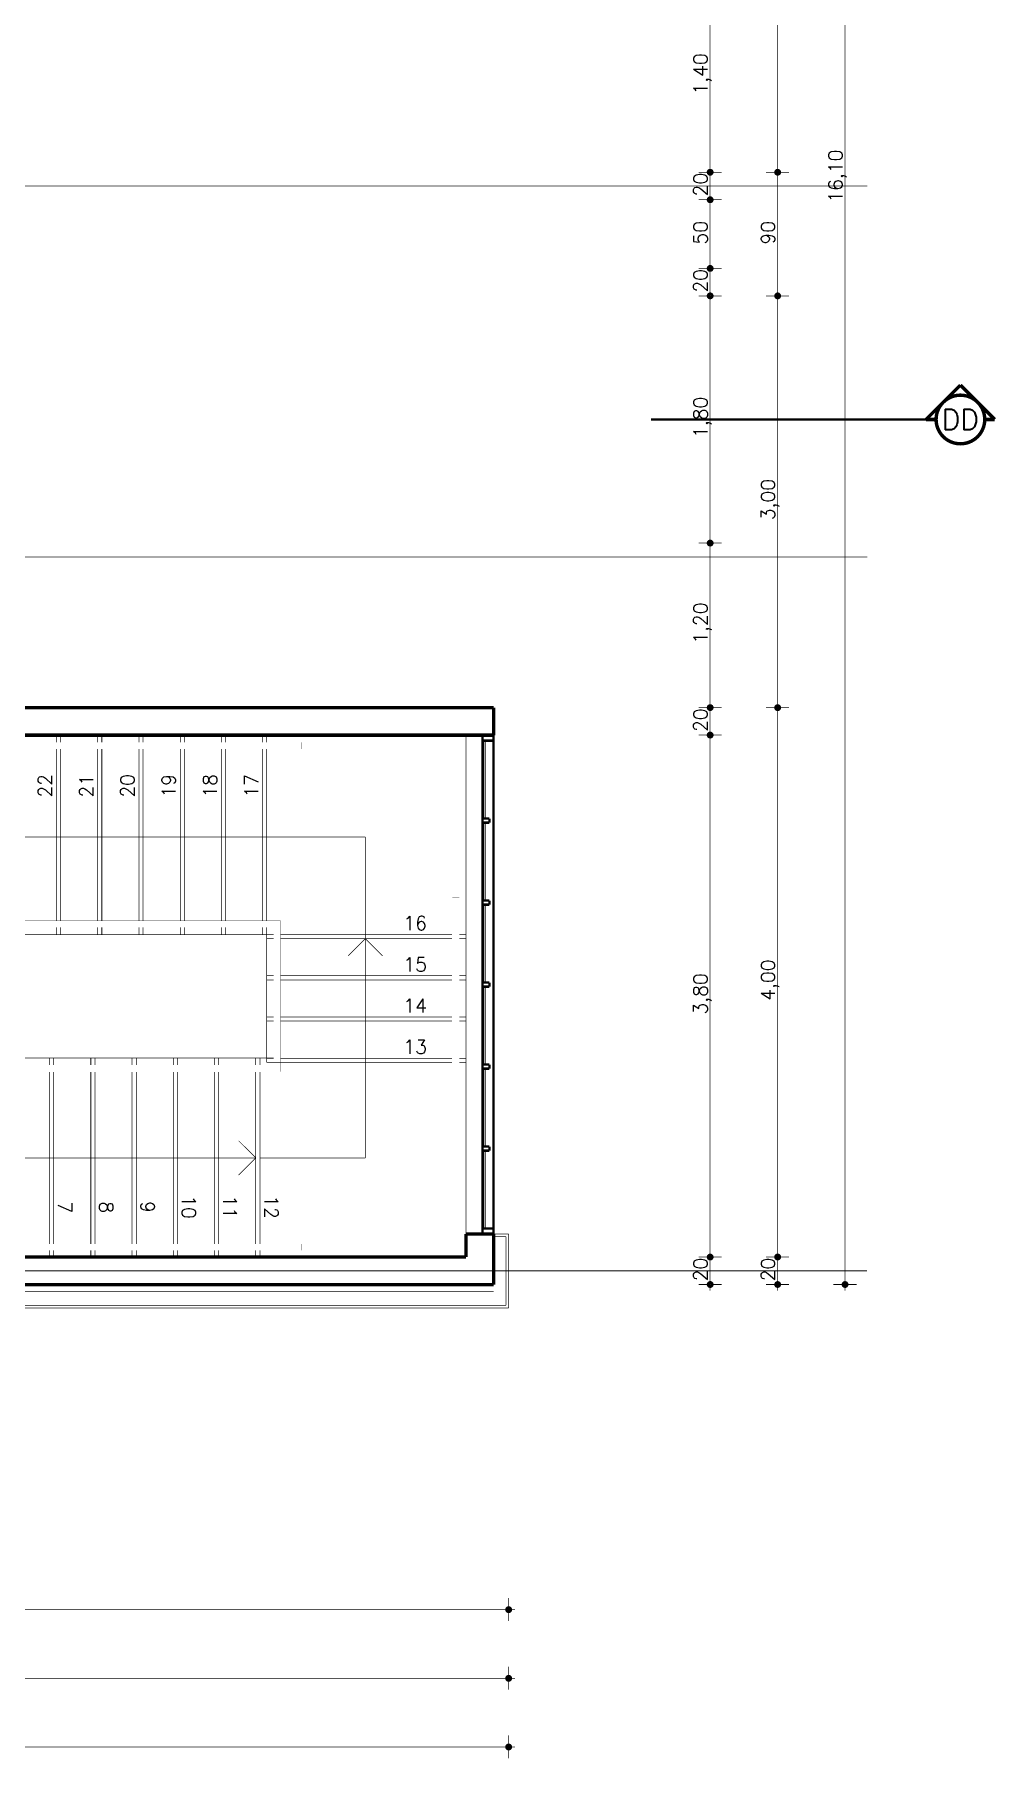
# Model space of a CAD drawing. Header units: inches. Extents: x -510941 to -412686, y 28816 to 74699.
# Drawn here: x -465048 to -458049, y 31628 to 44180 of the extents above; entities that cross this region are included whole.
import ezdxf

# ---------------------------------------------------------------- set-up
doc = ezdxf.new("R2010")
doc.units = ezdxf.units.IN
doc.header["$MEASUREMENT"] = 0
for name, pattern in [('DISCONTINU2', [375, 250, -125]), ('pontille 1', [133.333333, 66.666667, -66.666667]), ('Tiretet', [546.805537, 264.583325, -105.833328, 70.555556, -105.833328])]:
    doc.linetypes.add(name, pattern=pattern)
for name, color, linetype in [('00  ISOFRAN', 7, 'Continuous'), ('00 AXES', 7, 'Continuous'), ('00 AXES3', 7, 'Continuous'), ('00 cloisons', 7, 'Continuous'), ('00 cotations', 7, 'Continuous'), ('00 isolation extérieure', 7, 'Continuous'), ('00 serrurerie', 7, 'Continuous'), ('00 traits de coupes', 7, 'Continuous'), ('ArchiCAD', 7, 'Continuous'), ('murs peripherique', 7, 'Continuous'), ('textes', 7, 'Continuous')]:
    doc.layers.add(name, color=color, linetype=linetype)
doc.styles.get("Standard").update_dxf_attribs({"font": 'txt', "bigfont": 'BIGFONT.SHX'})
doc.linetypes.add('isolation coupe', pattern='A,0,[1,0715-ENSICAEN Niveau 3-1.Shx,S=1.736111,R=0,X=-0.015625,Y=1.38778e-17],-187.5,0', length=187.5)
doc.dimstyles.new('Dimstyle_29', dxfattribs={"dimtxt": 100, "dimasz": 85.5, "dimexe": 0.18, "dimexo": 0, "dimgap": 0.09, "dimtad": 1, "dimtih": 1, "dimtoh": 1, "dimlfac": 0.001, "dimzin": 0, "dimdsep": 46, "dimtxsty": 'Standard', "dimblk": 'ARROWHEAD_11', "dimblk1": 'ARROWHEAD_11', "dimblk2": 'ARROWHEAD_11', "dimcen": 0.09, "dimclrd": 7, "dimclre": 7, "dimclrt": 7, "dimadec": 1, "dimazin": 0, "dimtfac": 1, "dimtdec": 4, "dimtmove": 0, "dimatfit": 3, "dimfxl": 1, "dimtolj": 1, "dimtzin": 0, "dimarcsym": 0})
doc.dimstyles.new('Dimstyle_30', dxfattribs={"dimtxt": 100, "dimasz": 85.5, "dimexe": 0.18, "dimexo": 0, "dimgap": 0.09, "dimtad": 1, "dimlfac": 0.001, "dimzin": 0, "dimdsep": 46, "dimtxsty": 'Standard', "dimblk": 'ARROWHEAD_11', "dimblk1": 'ARROWHEAD_11', "dimblk2": 'ARROWHEAD_11', "dimcen": 0.09, "dimclrd": 7, "dimclre": 7, "dimclrt": 7, "dimadec": 1, "dimazin": 0, "dimtfac": 1, "dimtdec": 4, "dimtmove": 0, "dimatfit": 3, "dimfxl": 1, "dimtolj": 1, "dimtzin": 0, "dimarcsym": 0})

# ---------------------------------------------------------------- blocks, each defined once
blk = doc.blocks.new('WALL_66', base_point=(-461808, 35179))
at = {"layer": 'murs peripherique', "color": 7, "linetype": 'Continuous', "const_width": 25}
for points in [[(-461908, 35279), (-466988, 35279)], [(-468988, 35079), (-461708, 35079)]]:
    blk.add_lwpolyline(points, dxfattribs=at)
blk = doc.blocks.new('WALL_81', base_point=(-465388, 39179))
at = {"layer": 'murs peripherique', "color": 7, "linetype": 'Continuous', "const_width": 25}
for points in [[(-461708, 39279), (-465288, 39279)], [(-465488, 39079), (-461908, 39079)]]:
    blk.add_lwpolyline(points, dxfattribs=at)
blk = doc.blocks.new('F Devanture 3_60')
at = {"color": 0, "linetype": 'Continuous', "const_width": 17.5}
for points in [[(-1816, 0), (-1816, -80)], [(-1776, 0), (-1816, 0)], [(-1776, -80), (-1776, 0)], [(-1776, 0), (1776, 0)], [(-1209, 0), (-1209, -50)], [(-1179, 0), (-1209, 0)], [(-1179, -50), (-1179, 0)], [(-612, 0), (-612, -50)], [(-582, 0), (-612, 0)], [(-582, -50), (-582, 0)], [(-15, 0), (-15, -50)], [(15, 0), (-15, 0)], [(15, -50), (15, 0)], [(582, 0), (582, -50)], [(612, 0), (582, 0)], [(612, -50), (612, 0)], [(1179, 0), (1179, -50)], [(1209, 0), (1179, 0)], [(1209, -50), (1209, 0)], [(1776, 0), (1776, -80)], [(1816, 0), (1776, 0)], [(1816, -80), (1816, 0)], [(-1816, -80), (-1776, -80)], [(-1776, -80), (1776, -80)], [(-1209, -50), (-1179, -50)], [(-612, -50), (-582, -50)], [(-15, -50), (15, -50)], [(582, -50), (612, -50)], [(1179, -50), (1209, -50)], [(1776, -80), (1816, -80)]]:
    blk.add_lwpolyline(points, dxfattribs=at)
at = {"color": 0, "linetype": 'Continuous', "const_width": 5}
for points in [[(-1776, -20), (-1209, -20), (-1209, -10), (-1776, -10)], [(-1179, -20), (-612, -20), (-612, -10), (-1179, -10)], [(-582, -20), (-15, -20), (-15, -10), (-582, -10)], [(15, -20), (582, -20), (582, -10), (15, -10)], [(612, -20), (1179, -20), (1179, -10), (612, -10)], [(1209, -20), (1776, -20), (1776, -10), (1209, -10)]]:
    blk.add_lwpolyline(points, close=True, dxfattribs=at)
blk = doc.blocks.new('WALL_82', base_point=(-461808, 39179))
at = {"layer": 'murs peripherique', "color": 7, "linetype": 'Continuous', "const_width": 25}
for points in [[(-461708, 39079), (-461708, 39279)], [(-461708, 39079), (-461908, 39079)], [(-461708, 35447), (-461908, 35447)], [(-461908, 35447), (-461908, 35279)], [(-461708, 35079), (-461708, 35447)]]:
    blk.add_lwpolyline(points, dxfattribs=at)
at = {"layer": 'murs peripherique', "color": 4, "rotation": 89.99999999999838}
blk.add_blockref('F Devanture 3_60', (-461788, 37263), dxfattribs=at)
blk = doc.blocks.new('WALL_207', base_point=(-461608, 34918))
at = {"layer": '00  ISOFRAN', "color": 82, "linetype": 'Continuous', "const_width": 5}
for points in [[(-461618, 35427), (-461618, 34928)], [(-461598, 34908), (-461598, 35447)]]:
    blk.add_lwpolyline(points, dxfattribs=at)
blk = doc.blocks.new('WALL_208', base_point=(-461708, 35447))
at = {"layer": '00  ISOFRAN', "color": 82, "linetype": 'Continuous', "const_width": 5}
for points in [[(-461598, 35447), (-461708, 35447)], [(-461708, 35447), (-461708, 35427)], [(-461708, 35427), (-461618, 35427)]]:
    blk.add_lwpolyline(points, dxfattribs=at)
blk = doc.blocks.new('WALL_574', base_point=(-461708, 35029))
at = {"layer": '00 isolation extérieure', "color": 6, "linetype": 'Continuous', "const_width": 0.5}
for points in [[(-461708, 35079), (-468988, 35078)], [(-461708, 34979), (-461708, 35079)], [(-468988, 34978), (-461708, 34979)]]:
    blk.add_lwpolyline(points, dxfattribs=at)
blk = doc.blocks.new('WALL_576', base_point=(-461608, 34918))
at = {"layer": '00  ISOFRAN', "color": 82, "linetype": 'Continuous', "const_width": 5}
for points in [[(-461618, 34928), (-468968, 34928)], [(-468968, 34908), (-468968, 34908)], [(-468968, 34908), (-461598, 34908)]]:
    blk.add_lwpolyline(points, dxfattribs=at)
blk = doc.blocks.new('LINE_125', base_point=(-462641, 36696))
at = {"layer": '00 cloisons', "color": 7, "linetype": 'Continuous', "const_width": 5}
for points in [[(-462641, 37596), (-462766, 37471)], [(-462641, 36696), (-462641, 37596)], [(-462641, 37596), (-462516, 37471)]]:
    blk.add_lwpolyline(points, dxfattribs=at)
blk = doc.blocks.new('LINE_1131', base_point=(-462641, 38337))
at = {"layer": '00 cloisons', "color": 7, "linetype": 'Continuous', "const_width": 5}
for points in [[(-465458, 38337), (-465333, 38462)], [(-462641, 38337), (-465458, 38337)], [(-465458, 38337), (-465333, 38212)]]:
    blk.add_lwpolyline(points, dxfattribs=at)
blk = doc.blocks.new('LINE_6336', base_point=(-466263, 36001))
at = {"layer": '00 cloisons', "color": 7, "linetype": 'Continuous', "const_width": 5}
for points in [[(-463438, 36001), (-463563, 36126)], [(-466263, 36001), (-463438, 36001)], [(-463438, 36001), (-463563, 35876)]]:
    blk.add_lwpolyline(points, dxfattribs=at)
blk = doc.blocks.new('*D271')
at = {"layer": '00 cotations', "color": 7, "linetype": 'Continuous', "const_width": 5}
for points in [[(-470438, 32235), (-470438, 32297)], [(-461598, 32235), (-461598, 32297)], [(-470438, 32128), (-470438, 32190)], [(-470416, 32212), (-461621, 32212)], [(-461598, 32128), (-461598, 32190)], [(-461576, 32212), (-461553, 32212)]]:
    blk.add_lwpolyline(points, dxfattribs=at)
at = {"layer": '00 cotations', "color": 7, "linetype": 'Continuous'}
for points, const_width in [([(-470461, 32212, 1), (-470416, 32212, 1)], 5), ([(-470450, 32212, 1), (-470427, 32212, 1)], 22.5), ([(-461621, 32212, 1), (-461576, 32212, 1)], 5), ([(-461610, 32212, 1), (-461587, 32212, 1)], 22.5)]:
    blk.add_lwpolyline(points, format="xyb", close=True, dxfattribs=dict(at, const_width=const_width))
at = {"layer": '00 cotations', "color": 7, "insert": (-466152, 32332), "char_height": 100, "attachment_point": 1}
blk.add_mtext('\\A1;{\\Ftxt.shx|c0;8,84}', dxfattribs=at)
blk = doc.blocks.new('ARROWHEAD_11')
at = {"color": 0, "linetype": 'Continuous'}
blk.add_line((0, 0), (-1, 0), dxfattribs=at)
at = {"color": 0, "linetype": 'Continuous', "const_width": 0.25}
blk.add_lwpolyline([(-0.125, 0, 1), (0.125, 0, 1)], format="xyb", close=True, dxfattribs=at)
blk = doc.blocks.new('*D294')
at = {"layer": '00 cotations', "color": 7, "linetype": 'Continuous', "const_width": 5}
for points in [[(-470438, 32735), (-470438, 32797)], [(-461598, 32735), (-461598, 32797)], [(-470438, 32628), (-470438, 32690)], [(-470416, 32712), (-461621, 32712)], [(-461598, 32628), (-461598, 32690)], [(-461576, 32712), (-461553, 32712)]]:
    blk.add_lwpolyline(points, dxfattribs=at)
at = {"layer": '00 cotations', "color": 7, "linetype": 'Continuous'}
for points, const_width in [([(-470461, 32712, 1), (-470416, 32712, 1)], 5), ([(-470450, 32712, 1), (-470427, 32712, 1)], 22.5), ([(-461621, 32712, 1), (-461576, 32712, 1)], 5), ([(-461610, 32712, 1), (-461587, 32712, 1)], 22.5)]:
    blk.add_lwpolyline(points, format="xyb", close=True, dxfattribs=dict(at, const_width=const_width))
at = {"layer": '00 cotations', "color": 7, "insert": (-466152, 32832), "char_height": 100, "attachment_point": 1}
blk.add_mtext('\\A1;{\\Ftxt.shx|c0;8,84}', dxfattribs=at)
blk = doc.blocks.new('*D411')
at = {"layer": '00 cotations', "color": 7, "linetype": 'Continuous', "const_width": 5}
for points in [[(-459664, 35279), (-459726, 35279)], [(-459558, 35279), (-459619, 35279)], [(-459642, 35101), (-459642, 35256)], [(-459664, 35079), (-459726, 35079)], [(-459642, 35034), (-459642, 35056)], [(-459558, 35079), (-459619, 35079)]]:
    blk.add_lwpolyline(points, dxfattribs=at)
at = {"layer": '00 cotations', "color": 7, "linetype": 'Continuous'}
for points, const_width in [([(-459664, 35279, 1), (-459619, 35279, 1)], 5), ([(-459653, 35279, 1), (-459631, 35279, 1)], 22.5), ([(-459664, 35079, 1), (-459619, 35079, 1)], 5), ([(-459653, 35079, 1), (-459631, 35079, 1)], 22.5)]:
    blk.add_lwpolyline(points, format="xyb", close=True, dxfattribs=dict(at, const_width=const_width))
at = {"layer": '00 cotations', "color": 7, "insert": (-459762, 35102), "char_height": 100, "attachment_point": 1, "rotation": 90}
blk.add_mtext('\\A1;{\\Ftxt.shx|c0;20}', dxfattribs=at)
blk = doc.blocks.new('*D412')
at = {"layer": '00 cotations', "color": 7, "linetype": 'Continuous'}
for points, const_width in [([(-459664, 39279, 1), (-459619, 39279, 1)], 5), ([(-459653, 39279, 1), (-459631, 39279, 1)], 22.5), ([(-459664, 35279, 1), (-459619, 35279, 1)], 5), ([(-459653, 35279, 1), (-459631, 35279, 1)], 22.5)]:
    blk.add_lwpolyline(points, format="xyb", close=True, dxfattribs=dict(at, const_width=const_width))
at = {"layer": '00 cotations', "color": 7, "linetype": 'Continuous', "const_width": 5}
for points in [[(-459664, 39279), (-459726, 39279)], [(-459642, 35301), (-459642, 39256)], [(-459558, 39279), (-459619, 39279)], [(-459664, 35279), (-459726, 35279)], [(-459558, 35279), (-459619, 35279)]]:
    blk.add_lwpolyline(points, dxfattribs=at)
at = {"layer": '00 cotations', "color": 7, "insert": (-459762, 37145), "char_height": 100, "attachment_point": 1, "rotation": 90}
blk.add_mtext('\\A1;{\\Ftxt.shx|c0;4,00}', dxfattribs=at)
blk = doc.blocks.new('*D413')
at = {"layer": '00 cotations', "color": 7, "linetype": 'Continuous'}
for points, const_width in [([(-459664, 42277, 1), (-459619, 42277, 1)], 5), ([(-459653, 42277, 1), (-459631, 42277, 1)], 22.5), ([(-459664, 39279, 1), (-459619, 39279, 1)], 5), ([(-459653, 39279, 1), (-459631, 39279, 1)], 22.5)]:
    blk.add_lwpolyline(points, format="xyb", close=True, dxfattribs=dict(at, const_width=const_width))
at = {"layer": '00 cotations', "color": 7, "linetype": 'Continuous', "const_width": 5}
for points in [[(-459664, 42277), (-459726, 42277)], [(-459642, 39301), (-459642, 42254)], [(-459558, 42277), (-459619, 42277)], [(-459664, 39279), (-459726, 39279)], [(-459558, 39279), (-459619, 39279)]]:
    blk.add_lwpolyline(points, dxfattribs=at)
at = {"layer": '00 cotations', "color": 7, "insert": (-459762, 40644), "char_height": 100, "attachment_point": 1, "rotation": 90}
blk.add_mtext('\\A1;{\\Ftxt.shx|c0;3,00}', dxfattribs=at)
blk = doc.blocks.new('*D414')
at = {"layer": '00 cotations', "color": 7, "linetype": 'Continuous'}
for points, const_width in [([(-459664, 43177, 1), (-459619, 43177, 1)], 5), ([(-459653, 43177, 1), (-459631, 43177, 1)], 22.5), ([(-459664, 42277, 1), (-459619, 42277, 1)], 5), ([(-459653, 42277, 1), (-459631, 42277, 1)], 22.5)]:
    blk.add_lwpolyline(points, format="xyb", close=True, dxfattribs=dict(at, const_width=const_width))
at = {"layer": '00 cotations', "color": 7, "linetype": 'Continuous', "const_width": 5}
for points in [[(-459664, 43177), (-459726, 43177)], [(-459642, 42299), (-459642, 43154)], [(-459558, 43177), (-459619, 43177)], [(-459664, 42277), (-459726, 42277)], [(-459558, 42277), (-459619, 42277)]]:
    blk.add_lwpolyline(points, dxfattribs=at)
at = {"layer": '00 cotations', "color": 7, "insert": (-459762, 42651), "char_height": 100, "attachment_point": 1, "rotation": 90}
blk.add_mtext('\\A1;{\\Ftxt.shx|c0;90}', dxfattribs=at)
blk = doc.blocks.new('*D415')
at = {"layer": '00 cotations', "color": 7, "linetype": 'Continuous', "const_width": 5}
for points in [[(-459664, 50977), (-459726, 50977)], [(-459558, 50977), (-459619, 50977)], [(-459642, 43199), (-459642, 50954)], [(-459664, 43177), (-459726, 43177)], [(-459558, 43177), (-459619, 43177)]]:
    blk.add_lwpolyline(points, dxfattribs=at)
at = {"layer": '00 cotations', "color": 7, "linetype": 'Continuous'}
for points, const_width in [([(-459664, 50977, 1), (-459619, 50977, 1)], 5), ([(-459653, 50977, 1), (-459631, 50977, 1)], 22.5), ([(-459664, 43177, 1), (-459619, 43177, 1)], 5), ([(-459653, 43177, 1), (-459631, 43177, 1)], 22.5)]:
    blk.add_lwpolyline(points, format="xyb", close=True, dxfattribs=dict(at, const_width=const_width))
at = {"layer": '00 cotations', "color": 7, "insert": (-459762, 46943), "char_height": 100, "attachment_point": 1, "rotation": 90}
blk.add_mtext('\\A1;{\\Ftxt.shx|c0;7,80}', dxfattribs=at)
blk = doc.blocks.new('*D416')
at = {"layer": '00 cotations', "color": 7, "linetype": 'Continuous', "const_width": 5}
for points in [[(-459642, 51199), (-459642, 51222)], [(-459664, 51177), (-459726, 51177)], [(-459642, 50999), (-459642, 51154)], [(-459558, 51177), (-459619, 51177)], [(-459664, 50977), (-459726, 50977)], [(-459558, 50977), (-459619, 50977)]]:
    blk.add_lwpolyline(points, dxfattribs=at)
at = {"layer": '00 cotations', "color": 7, "linetype": 'Continuous'}
for points, const_width in [([(-459664, 51177, 1), (-459619, 51177, 1)], 5), ([(-459653, 51177, 1), (-459631, 51177, 1)], 22.5), ([(-459664, 50977, 1), (-459619, 50977, 1)], 5), ([(-459653, 50977, 1), (-459631, 50977, 1)], 22.5)]:
    blk.add_lwpolyline(points, format="xyb", close=True, dxfattribs=dict(at, const_width=const_width))
at = {"layer": '00 cotations', "color": 7, "insert": (-459762, 51001), "char_height": 100, "attachment_point": 1, "rotation": 90}
blk.add_mtext('\\A1;{\\Ftxt.shx|c0;20}', dxfattribs=at)
blk = doc.blocks.new('*D417')
at = {"layer": '00 cotations', "color": 7, "linetype": 'Continuous', "const_width": 5}
for points in [[(-459151, 51199), (-459151, 51222)], [(-459174, 51177), (-459236, 51177)], [(-459151, 35101), (-459151, 51154)], [(-459067, 51177), (-459129, 51177)], [(-459174, 35079), (-459236, 35079)], [(-459151, 35034), (-459151, 35056)], [(-459067, 35079), (-459129, 35079)]]:
    blk.add_lwpolyline(points, dxfattribs=at)
at = {"layer": '00 cotations', "color": 7, "linetype": 'Continuous'}
for points, const_width in [([(-459174, 51177, 1), (-459129, 51177, 1)], 5), ([(-459163, 51177, 1), (-459140, 51177, 1)], 22.5), ([(-459174, 35079, 1), (-459129, 35079, 1)], 5), ([(-459163, 35079, 1), (-459140, 35079, 1)], 22.5)]:
    blk.add_lwpolyline(points, format="xyb", close=True, dxfattribs=dict(at, const_width=const_width))
at = {"layer": '00 cotations', "color": 7, "insert": (-459271, 42956), "char_height": 100, "attachment_point": 1, "rotation": 90}
blk.add_mtext('\\A1;{\\Ftxt.shx|c0;16,10}', dxfattribs=at)
blk = doc.blocks.new('*D418')
at = {"layer": '00 cotations', "color": 7, "linetype": 'Continuous', "const_width": 5}
for points in [[(-460155, 35279), (-460217, 35279)], [(-460048, 35279), (-460110, 35279)], [(-460133, 35101), (-460133, 35256)], [(-460155, 35079), (-460217, 35079)], [(-460133, 35034), (-460133, 35056)], [(-460048, 35079), (-460110, 35079)]]:
    blk.add_lwpolyline(points, dxfattribs=at)
at = {"layer": '00 cotations', "color": 7, "linetype": 'Continuous'}
for points, const_width in [([(-460155, 35279, 1), (-460110, 35279, 1)], 5), ([(-460144, 35279, 1), (-460121, 35279, 1)], 22.5), ([(-460155, 35079, 1), (-460110, 35079, 1)], 5), ([(-460144, 35079, 1), (-460121, 35079, 1)], 22.5)]:
    blk.add_lwpolyline(points, format="xyb", close=True, dxfattribs=dict(at, const_width=const_width))
at = {"layer": '00 cotations', "color": 7, "insert": (-460253, 35102), "char_height": 100, "attachment_point": 1, "rotation": 90}
blk.add_mtext('\\A1;{\\Ftxt.shx|c0;20}', dxfattribs=at)
blk = doc.blocks.new('*D419')
at = {"layer": '00 cotations', "color": 7, "linetype": 'Continuous', "const_width": 5}
for points in [[(-460155, 39079), (-460217, 39079)], [(-460133, 35301), (-460133, 39056)], [(-460048, 39079), (-460110, 39079)], [(-460155, 35279), (-460217, 35279)], [(-460048, 35279), (-460110, 35279)]]:
    blk.add_lwpolyline(points, dxfattribs=at)
at = {"layer": '00 cotations', "color": 7, "linetype": 'Continuous'}
for points, const_width in [([(-460155, 39079, 1), (-460110, 39079, 1)], 5), ([(-460144, 39079, 1), (-460121, 39079, 1)], 22.5), ([(-460155, 35279, 1), (-460110, 35279, 1)], 5), ([(-460144, 35279, 1), (-460121, 35279, 1)], 22.5)]:
    blk.add_lwpolyline(points, format="xyb", close=True, dxfattribs=dict(at, const_width=const_width))
at = {"layer": '00 cotations', "color": 7, "insert": (-460253, 37045), "char_height": 100, "attachment_point": 1, "rotation": 90}
blk.add_mtext('\\A1;{\\Ftxt.shx|c0;3,80}', dxfattribs=at)
blk = doc.blocks.new('*D420')
at = {"layer": '00 cotations', "color": 7, "linetype": 'Continuous'}
for points, const_width in [([(-460155, 39279, 1), (-460110, 39279, 1)], 5), ([(-460144, 39279, 1), (-460121, 39279, 1)], 22.5), ([(-460155, 39079, 1), (-460110, 39079, 1)], 5), ([(-460144, 39079, 1), (-460121, 39079, 1)], 22.5)]:
    blk.add_lwpolyline(points, format="xyb", close=True, dxfattribs=dict(at, const_width=const_width))
at = {"layer": '00 cotations', "color": 7, "linetype": 'Continuous', "const_width": 5}
for points in [[(-460155, 39279), (-460217, 39279)], [(-460133, 39101), (-460133, 39256)], [(-460048, 39279), (-460110, 39279)], [(-460155, 39079), (-460217, 39079)], [(-460048, 39079), (-460110, 39079)]]:
    blk.add_lwpolyline(points, dxfattribs=at)
at = {"layer": '00 cotations', "color": 7, "insert": (-460253, 39102), "char_height": 100, "attachment_point": 1, "rotation": 90}
blk.add_mtext('\\A1;{\\Ftxt.shx|c0;20}', dxfattribs=at)
blk = doc.blocks.new('*D421')
at = {"layer": '00 cotations', "color": 7, "linetype": 'Continuous', "const_width": 5}
for points in [[(-460155, 40477), (-460217, 40477)], [(-460133, 39301), (-460133, 40454)], [(-460048, 40477), (-460110, 40477)], [(-460155, 39279), (-460217, 39279)], [(-460048, 39279), (-460110, 39279)]]:
    blk.add_lwpolyline(points, dxfattribs=at)
at = {"layer": '00 cotations', "color": 7, "linetype": 'Continuous'}
for points, const_width in [([(-460155, 40477, 1), (-460110, 40477, 1)], 5), ([(-460144, 40477, 1), (-460121, 40477, 1)], 22.5), ([(-460155, 39279, 1), (-460110, 39279, 1)], 5), ([(-460144, 39279, 1), (-460121, 39279, 1)], 22.5)]:
    blk.add_lwpolyline(points, format="xyb", close=True, dxfattribs=dict(at, const_width=const_width))
at = {"layer": '00 cotations', "color": 7, "insert": (-460253, 39744), "char_height": 100, "attachment_point": 1, "rotation": 90}
blk.add_mtext('\\A1;{\\Ftxt.shx|c0;1,20}', dxfattribs=at)
blk = doc.blocks.new('*D422')
at = {"layer": '00 cotations', "color": 7, "linetype": 'Continuous'}
for points, const_width in [([(-460155, 42277, 1), (-460110, 42277, 1)], 5), ([(-460144, 42277, 1), (-460121, 42277, 1)], 22.5), ([(-460155, 40477, 1), (-460110, 40477, 1)], 5), ([(-460144, 40477, 1), (-460121, 40477, 1)], 22.5)]:
    blk.add_lwpolyline(points, format="xyb", close=True, dxfattribs=dict(at, const_width=const_width))
at = {"layer": '00 cotations', "color": 7, "linetype": 'Continuous', "const_width": 5}
for points in [[(-460155, 42277), (-460217, 42277)], [(-460133, 40499), (-460133, 42254)], [(-460048, 42277), (-460110, 42277)], [(-460155, 40477), (-460217, 40477)], [(-460048, 40477), (-460110, 40477)]]:
    blk.add_lwpolyline(points, dxfattribs=at)
at = {"layer": '00 cotations', "color": 7, "insert": (-460253, 41243), "char_height": 100, "attachment_point": 1, "rotation": 90}
blk.add_mtext('\\A1;{\\Ftxt.shx|c0;1,80}', dxfattribs=at)
blk = doc.blocks.new('*D423')
at = {"layer": '00 cotations', "color": 7, "linetype": 'Continuous', "const_width": 5}
for points in [[(-460155, 42477), (-460217, 42477)], [(-460133, 42299), (-460133, 42454)], [(-460048, 42477), (-460110, 42477)], [(-460155, 42277), (-460217, 42277)], [(-460048, 42277), (-460110, 42277)]]:
    blk.add_lwpolyline(points, dxfattribs=at)
at = {"layer": '00 cotations', "color": 7, "linetype": 'Continuous'}
for points, const_width in [([(-460155, 42477, 1), (-460110, 42477, 1)], 5), ([(-460144, 42477, 1), (-460121, 42477, 1)], 22.5), ([(-460155, 42277, 1), (-460110, 42277, 1)], 5), ([(-460144, 42277, 1), (-460121, 42277, 1)], 22.5)]:
    blk.add_lwpolyline(points, format="xyb", close=True, dxfattribs=dict(at, const_width=const_width))
at = {"layer": '00 cotations', "color": 7, "insert": (-460253, 42301), "char_height": 100, "attachment_point": 1, "rotation": 90}
blk.add_mtext('\\A1;{\\Ftxt.shx|c0;20}', dxfattribs=at)
blk = doc.blocks.new('*D424')
at = {"layer": '00 cotations', "color": 7, "linetype": 'Continuous', "const_width": 5}
for points in [[(-460155, 42977), (-460217, 42977)], [(-460133, 42499), (-460133, 42954)], [(-460048, 42977), (-460110, 42977)], [(-460155, 42477), (-460217, 42477)], [(-460048, 42477), (-460110, 42477)]]:
    blk.add_lwpolyline(points, dxfattribs=at)
at = {"layer": '00 cotations', "color": 7, "linetype": 'Continuous'}
for points, const_width in [([(-460155, 42977, 1), (-460110, 42977, 1)], 5), ([(-460144, 42977, 1), (-460121, 42977, 1)], 22.5), ([(-460155, 42477, 1), (-460110, 42477, 1)], 5), ([(-460144, 42477, 1), (-460121, 42477, 1)], 22.5)]:
    blk.add_lwpolyline(points, format="xyb", close=True, dxfattribs=dict(at, const_width=const_width))
at = {"layer": '00 cotations', "color": 7, "insert": (-460253, 42651), "char_height": 100, "attachment_point": 1, "rotation": 90}
blk.add_mtext('\\A1;{\\Ftxt.shx|c0;50}', dxfattribs=at)
blk = doc.blocks.new('*D425')
at = {"layer": '00 cotations', "color": 7, "linetype": 'Continuous'}
for points, const_width in [([(-460155, 43177, 1), (-460110, 43177, 1)], 5), ([(-460144, 43177, 1), (-460121, 43177, 1)], 22.5), ([(-460155, 42977, 1), (-460110, 42977, 1)], 5), ([(-460144, 42977, 1), (-460121, 42977, 1)], 22.5)]:
    blk.add_lwpolyline(points, format="xyb", close=True, dxfattribs=dict(at, const_width=const_width))
at = {"layer": '00 cotations', "color": 7, "linetype": 'Continuous', "const_width": 5}
for points in [[(-460155, 43177), (-460217, 43177)], [(-460133, 42999), (-460133, 43154)], [(-460048, 43177), (-460110, 43177)], [(-460155, 42977), (-460217, 42977)], [(-460048, 42977), (-460110, 42977)]]:
    blk.add_lwpolyline(points, dxfattribs=at)
at = {"layer": '00 cotations', "color": 7, "insert": (-460253, 43001), "char_height": 100, "attachment_point": 1, "rotation": 90}
blk.add_mtext('\\A1;{\\Ftxt.shx|c0;20}', dxfattribs=at)
blk = doc.blocks.new('*D426')
at = {"layer": '00 cotations', "color": 7, "linetype": 'Continuous', "const_width": 5}
for points in [[(-460155, 44577), (-460217, 44577)], [(-460048, 44577), (-460110, 44577)], [(-460133, 43199), (-460133, 44554)], [(-460155, 43177), (-460217, 43177)], [(-460048, 43177), (-460110, 43177)]]:
    blk.add_lwpolyline(points, dxfattribs=at)
at = {"layer": '00 cotations', "color": 7, "linetype": 'Continuous'}
for points, const_width in [([(-460155, 44577, 1), (-460110, 44577, 1)], 5), ([(-460144, 44577, 1), (-460121, 44577, 1)], 22.5), ([(-460155, 43177, 1), (-460110, 43177, 1)], 5), ([(-460144, 43177, 1), (-460121, 43177, 1)], 22.5)]:
    blk.add_lwpolyline(points, format="xyb", close=True, dxfattribs=dict(at, const_width=const_width))
at = {"layer": '00 cotations', "color": 7, "insert": (-460253, 43743), "char_height": 100, "attachment_point": 1, "rotation": 90}
blk.add_mtext('\\A1;{\\Ftxt.shx|c0;1,40}', dxfattribs=at)
blk = doc.blocks.new('*D427')
at = {"layer": '00 cotations', "color": 7, "linetype": 'Continuous', "const_width": 5}
for points in [[(-460155, 50807), (-460217, 50807)], [(-460133, 44599), (-460133, 50784)], [(-460048, 50807), (-460110, 50807)], [(-460155, 44577), (-460217, 44577)], [(-460048, 44577), (-460110, 44577)]]:
    blk.add_lwpolyline(points, dxfattribs=at)
at = {"layer": '00 cotations', "color": 7, "linetype": 'Continuous'}
for points, const_width in [([(-460155, 50807, 1), (-460110, 50807, 1)], 5), ([(-460144, 50807, 1), (-460121, 50807, 1)], 22.5), ([(-460155, 44577, 1), (-460110, 44577, 1)], 5), ([(-460144, 44577, 1), (-460121, 44577, 1)], 22.5)]:
    blk.add_lwpolyline(points, format="xyb", close=True, dxfattribs=dict(at, const_width=const_width))
at = {"layer": '00 cotations', "color": 7, "char_height": 100, "attachment_point": 1, "rotation": 90}
for s, insert in [('\\A1;{\\Ftxt.shx|c0;17}', (-460253, 50632)), ('\\A1;{\\Ftxt.shx|c0;6,23}', (-460253, 47482))]:
    blk.add_mtext(s, dxfattribs=dict(at, insert=insert))
blk = doc.blocks.new('*D428')
at = {"layer": '00 cotations', "color": 7, "linetype": 'Continuous', "const_width": 5}
for points in [[(-460155, 50977), (-460217, 50977)], [(-460048, 50977), (-460110, 50977)], [(-460133, 50829), (-460133, 50954)], [(-460155, 50807), (-460217, 50807)], [(-460048, 50807), (-460110, 50807)]]:
    blk.add_lwpolyline(points, dxfattribs=at)
at = {"layer": '00 cotations', "color": 7, "linetype": 'Continuous'}
for points, const_width in [([(-460155, 50977, 1), (-460110, 50977, 1)], 5), ([(-460144, 50977, 1), (-460121, 50977, 1)], 22.5), ([(-460155, 50807, 1), (-460110, 50807, 1)], 5), ([(-460144, 50807, 1), (-460121, 50807, 1)], 22.5)]:
    blk.add_lwpolyline(points, format="xyb", close=True, dxfattribs=dict(at, const_width=const_width))
blk = doc.blocks.new('*D429')
at = {"layer": '00 cotations', "color": 7, "linetype": 'Continuous', "const_width": 5}
for points in [[(-460133, 51199), (-460133, 51222)], [(-460155, 51177), (-460217, 51177)], [(-460133, 50999), (-460133, 51154)], [(-460048, 51177), (-460110, 51177)], [(-460155, 50977), (-460217, 50977)], [(-460048, 50977), (-460110, 50977)]]:
    blk.add_lwpolyline(points, dxfattribs=at)
at = {"layer": '00 cotations', "color": 7, "linetype": 'Continuous'}
for points, const_width in [([(-460155, 51177, 1), (-460110, 51177, 1)], 5), ([(-460144, 51177, 1), (-460121, 51177, 1)], 22.5), ([(-460155, 50977, 1), (-460110, 50977, 1)], 5), ([(-460144, 50977, 1), (-460121, 50977, 1)], 22.5)]:
    blk.add_lwpolyline(points, format="xyb", close=True, dxfattribs=dict(at, const_width=const_width))
at = {"layer": '00 cotations', "color": 7, "insert": (-460253, 51001), "char_height": 100, "attachment_point": 1, "rotation": 90}
blk.add_mtext('\\A1;{\\Ftxt.shx|c0;20}', dxfattribs=at)
blk = doc.blocks.new('*D486')
at = {"layer": '00 cotations', "color": 7, "linetype": 'Continuous', "const_width": 5}
for points in [[(-505188, 31735), (-505188, 31797)], [(-461598, 31735), (-461598, 31797)], [(-505233, 31712), (-505211, 31712)], [(-505188, 31628), (-505188, 31690)], [(-505166, 31712), (-461621, 31712)], [(-461598, 31628), (-461598, 31690)], [(-461576, 31712), (-461553, 31712)]]:
    blk.add_lwpolyline(points, dxfattribs=at)
at = {"layer": '00 cotations', "color": 7, "linetype": 'Continuous'}
for points, const_width in [([(-505211, 31712, 1), (-505166, 31712, 1)], 5), ([(-505200, 31712, 1), (-505177, 31712, 1)], 22.5), ([(-461621, 31712, 1), (-461576, 31712, 1)], 5), ([(-461610, 31712, 1), (-461587, 31712, 1)], 22.5)]:
    blk.add_lwpolyline(points, format="xyb", close=True, dxfattribs=dict(at, const_width=const_width))
at = {"layer": '00 cotations', "color": 7, "insert": (-483565, 31832), "char_height": 100, "attachment_point": 1}
blk.add_mtext('\\A1;{\\Ftxt.shx|c0;43,59}', dxfattribs=at)
blk = doc.blocks.new('CUTPLANE_7', base_point=(-507647, 41377))
at = {"layer": '00 traits de coupes', "color": 7, "linetype": 'Continuous', "const_width": 25}
for points in [[(-458562, 41377), (-458312, 41627)], [(-458312, 41627), (-458062, 41377)], [(-458489, 41377), (-458562, 41377)], [(-458062, 41377), (-458135, 41377)]]:
    blk.add_lwpolyline(points, dxfattribs=at)
blk.add_lwpolyline([(-458489, 41377, 1), (-458135, 41377, 1)], format="xyb", close=True, dxfattribs=at)
at = {"layer": '00 traits de coupes', "color": 171, "linetype": 'Tiretet', "const_width": 17.5}
blk.add_lwpolyline([(-460562, 41377), (-458562, 41377)], dxfattribs=at)
at = {"layer": 'ArchiCAD', "color": 7, "insert": (-458448, 41302), "char_height": 150, "attachment_point": 7}
blk.add_mtext('\\A1;{\\Ftxt.shx|c0;DD}', dxfattribs=at)

msp = doc.modelspace()

# ---------------------------------------------------------------- linework, layer by layer
at = {"layer": '00 AXES', "color": 1, "linetype": 'Tiretet', "const_width": 5}
for points in [[(-505188.267, 43076.805), (-458988.267, 43076.805)], [(-505188.267, 40376.801), (-458988.267, 40376.801)], [(-505292.662, 35178.519), (-458992.662, 35178.519)]]:
    msp.add_lwpolyline(points, dxfattribs=at)
at = {"layer": '00 AXES3', "color": 7, "linetype": 'Continuous', "const_width": 5}
msp.add_lwpolyline([(-461908.267, 39078.416), (-461908.267, 35278.519)], dxfattribs=at)
at = {"layer": '00 isolation extérieure', "color": 253, "linetype": 'isolation coupe', "const_width": 5}
msp.add_lwpolyline([(-468985.898, 35031.129), (-461708.267, 35028.511)], dxfattribs=at)
at = {"layer": '00 serrurerie', "color": 151, "linetype": 'Continuous', "const_width": 0.5}
for points in [[(-465588.268, 38978.519), (-462008.267, 38978.519)], [(-465538.268, 39026.567), (-461958.267, 39026.567)], [(-463108.267, 39026.567), (-463108.267, 38978.519)], [(-462008.267, 38978.519), (-462008.267, 35374.615)], [(-461958.267, 39026.567), (-461958.267, 35328.519)], [(-462008.267, 37896.567), (-461958.267, 37896.567)], [(-466988.268, 37678.519), (-463308.267, 37678.519)], [(-465458.268, 37726.567), (-463258.267, 37726.567)], [(-463308.267, 37678.519), (-463308.267, 36676.567)], [(-463258.267, 37726.567), (-463258.267, 36628.519)], [(-465588.267, 36676.567), (-463308.267, 36676.567)], [(-465638.267, 36628.519), (-463258.267, 36628.519)], [(-461958.267, 36396.567), (-462008.267, 36396.567)], [(-466938.267, 35328.519), (-461958.267, 35328.519)], [(-466888.267, 35374.615), (-462008.267, 35374.615)], [(-463108.267, 35374.615), (-463108.267, 35328.519)]]:
    msp.add_lwpolyline(points, dxfattribs=at)
at = {"layer": 'murs peripherique', "color": 7, "linetype": 'Continuous', "const_width": 5}
for points in [[(-464888.268, 39026.567), (-464888.268, 39078.519)], [(-464588.268, 39026.567), (-464588.268, 39078.519)], [(-464288.268, 39026.567), (-464288.268, 39078.519)], [(-463988.268, 39026.567), (-463988.268, 39078.519)], [(-463688.268, 39026.567), (-463688.268, 39078.519)], [(-463388.268, 39026.567), (-463388.268, 39078.519)], [(-464858.268, 38978.519), (-464858.268, 37726.567)], [(-464558.268, 38978.519), (-464558.268, 37726.567)], [(-464258.268, 38978.519), (-464258.268, 37726.567)], [(-463958.268, 38978.519), (-463958.268, 37726.567)], [(-463658.268, 38978.519), (-463658.268, 37726.567)], [(-463358.268, 38978.519), (-463358.268, 37726.567)], [(-462640.676, 37596.492), (-462640.676, 38337.478)], [(-464888.268, 37678.519), (-464888.268, 37626.567)], [(-464858.268, 37678.519), (-464858.268, 37626.567)], [(-464588.268, 37678.519), (-464588.268, 37626.567)], [(-464558.268, 37678.519), (-464558.268, 37626.567)], [(-464288.268, 37678.519), (-464288.268, 37626.567)], [(-464258.268, 37678.519), (-464258.268, 37626.567)], [(-463988.268, 37678.519), (-463988.268, 37626.567)], [(-463958.268, 37678.519), (-463958.268, 37626.567)], [(-463688.268, 37678.519), (-463688.268, 37626.567)], [(-463658.268, 37678.519), (-463658.268, 37626.567)], [(-463388.268, 37678.519), (-463388.268, 37626.567)], [(-463358.268, 37678.519), (-463358.268, 37626.567)], [(-465538.267, 37626.567), (-463308.267, 37626.567)], [(-463359.763, 37596.492), (-463308.267, 37596.492)], [(-463358.267, 36696.492), (-463358.267, 37626.567)], [(-463258.267, 37596.492), (-462009.763, 37596.492)], [(-461958.267, 37596.567), (-461908.267, 37596.567)], [(-463358.267, 37296.492), (-463308.267, 37296.492)], [(-463258.267, 37296.492), (-462009.763, 37296.492)], [(-461958.267, 37296.567), (-461908.267, 37296.567)], [(-463358.267, 36996.492), (-463308.267, 36996.492)], [(-463258.267, 36996.492), (-462009.763, 36996.492)], [(-461958.267, 36996.567), (-461908.267, 36996.567)], [(-465538.267, 36728.519), (-463308.267, 36728.519)], [(-464938.267, 36676.567), (-464938.267, 36728.519)], [(-464908.267, 36676.567), (-464908.267, 36728.519)], [(-464638.267, 36676.567), (-464638.267, 36728.519)], [(-464608.267, 36676.567), (-464608.267, 36728.519)], [(-464338.267, 36676.567), (-464338.267, 36728.519)], [(-464308.267, 36676.567), (-464308.267, 36728.519)], [(-464038.267, 36676.567), (-464038.267, 36728.519)], [(-464008.267, 36676.567), (-464008.267, 36728.519)], [(-463738.267, 36676.567), (-463738.267, 36728.519)], [(-463708.267, 36676.567), (-463708.267, 36728.519)], [(-463438.267, 36676.567), (-463438.267, 36728.519)], [(-463408.267, 36676.567), (-463408.267, 36728.519)], [(-463359.763, 36696.492), (-463308.267, 36696.492)], [(-463358.267, 36696.492), (-462009.763, 36696.492)], [(-462640.676, 36000.591), (-462640.676, 36696.492)], [(-461958.267, 36696.567), (-461908.267, 36696.567)], [(-464938.267, 35374.615), (-464938.267, 36626.567)], [(-464638.267, 35374.615), (-464638.267, 36626.567)], [(-464338.267, 35374.615), (-464338.267, 36626.567)], [(-464038.267, 35374.615), (-464038.267, 36626.567)], [(-463738.267, 35374.615), (-463738.267, 36626.567)], [(-463438.267, 35374.615), (-463438.267, 36626.567)], [(-463408.267, 36000.591), (-462640.676, 36000.591)], [(-464938.267, 35328.519), (-464938.267, 35276.567)], [(-464908.267, 35328.519), (-464908.267, 35276.567)], [(-464638.267, 35328.519), (-464638.267, 35276.567)], [(-464608.267, 35328.519), (-464608.267, 35276.567)], [(-464338.267, 35328.519), (-464338.267, 35276.567)], [(-464308.267, 35328.519), (-464308.267, 35276.567)], [(-464038.267, 35328.519), (-464038.267, 35276.567)], [(-464008.267, 35328.519), (-464008.267, 35276.567)], [(-463738.267, 35328.519), (-463738.267, 35276.567)], [(-463708.267, 35328.519), (-463708.267, 35276.567)], [(-463438.267, 35328.519), (-463438.267, 35276.567)], [(-463408.267, 35328.519), (-463408.267, 35276.567)]]:
    msp.add_lwpolyline(points, dxfattribs=at)
at = {"layer": 'murs peripherique', "color": 7, "linetype": 'DISCONTINU2', "const_width": 5}
for points in [[(-464858.268, 39026.567), (-464858.268, 39078.519)], [(-464558.268, 39026.567), (-464558.268, 39078.519)], [(-464258.268, 39026.567), (-464258.268, 39078.519)], [(-463958.268, 39026.567), (-463958.268, 39078.519)], [(-463658.268, 39026.567), (-463658.268, 39078.519)], [(-463358.268, 39026.567), (-463358.268, 39078.519)]]:
    msp.add_lwpolyline(points, dxfattribs=at)
at = {"layer": 'murs peripherique', "color": 7, "linetype": 'pontille 1', "const_width": 5}
for points in [[(-464888.268, 38978.519), (-464888.268, 37726.567)], [(-464588.268, 38978.519), (-464588.268, 37726.567)], [(-464288.268, 38978.519), (-464288.268, 37726.567)], [(-463988.268, 38978.519), (-463988.268, 37726.567)], [(-463688.268, 38978.519), (-463688.268, 37726.567)], [(-463388.268, 38978.519), (-463388.268, 37726.567)], [(-463408.267, 37626.567), (-463358.267, 37626.567)], [(-463358.268, 37626.492), (-463308.267, 37626.492)], [(-463258.267, 37626.492), (-462009.763, 37626.492)], [(-461958.267, 37626.567), (-461908.267, 37626.567)], [(-463358.267, 37326.492), (-463308.267, 37326.492)], [(-463258.267, 37326.492), (-462009.763, 37326.492)], [(-461958.267, 37326.567), (-461908.267, 37326.567)], [(-463358.267, 37026.492), (-463308.267, 37026.492)], [(-463258.267, 37026.492), (-462009.763, 37026.492)], [(-461958.267, 37026.567), (-461908.267, 37026.567)], [(-463358.267, 36726.492), (-463308.267, 36726.492)], [(-463258.267, 36726.492), (-462009.763, 36726.492)], [(-461958.267, 36726.567), (-461908.267, 36726.567)], [(-464908.267, 35374.615), (-464908.267, 36626.567)], [(-464608.267, 35374.615), (-464608.267, 36626.567)], [(-464308.267, 35374.615), (-464308.267, 36626.567)], [(-464008.267, 35374.615), (-464008.267, 36626.567)], [(-463708.267, 35374.615), (-463708.267, 36626.567)], [(-463408.267, 35374.615), (-463408.267, 36626.567)]]:
    msp.add_lwpolyline(points, dxfattribs=at)

# ---------------------------------------------------------------- block references
at = {"layer": '00  ISOFRAN', "color": 82}
for name, p in [('WALL_208', (-461708.267, 35447.159)), ('WALL_207', (-461608.267, 34917.519)), ('WALL_576', (-461608.267, 34917.519))]:
    msp.add_blockref(name, p, dxfattribs=at)
at = {"layer": '00 cloisons', "color": 7, "linetype": 'Continuous'}
for name, p in [('LINE_1131', (-462640.676, 38337.478)), ('LINE_125', (-462640.676, 36696.492)), ('LINE_6336', (-466263.267, 36000.591))]:
    msp.add_blockref(name, p, dxfattribs=at)
at = {"layer": '00 isolation extérieure', "color": 6}
msp.add_blockref('WALL_574', (-461708.267, 35028.511), dxfattribs=at)
at = {"layer": '00 traits de coupes', "color": 171}
msp.add_blockref('CUTPLANE_7', (-507646.888, 41377.025), dxfattribs=at)
at = {"layer": 'murs peripherique', "color": 7}
for name, p in [('WALL_81', (-465388.268, 39178.519)), ('WALL_82', (-461808.267, 39178.519)), ('WALL_66', (-461808.267, 35178.519))]:
    msp.add_blockref(name, p, dxfattribs=at)

# ---------------------------------------------------------------- texts
at = {"layer": 'textes', "color": 7, "width": 537.58834, "attachment_point": 2}
for s, insert, char_height, rotation in [('\\A1;{\\Ftxt.shx|c0;\\C7;22}', (-465021.126, 38709.724), 100.00001, 90), ('\\A1;{\\Ftxt.shx|c0;\\C7;21}', (-464721.126, 38709.724), 100.00001, 90), ('\\A1;{\\Ftxt.shx|c0;\\C7;20}', (-464421.264, 38709.724), 100.00001, 90), ('\\A1;{\\Ftxt.shx|c0;\\C7;19}', (-464121.402, 38709.724), 100.00001, 90), ('\\A1;{\\Ftxt.shx|c0;\\C7;18}', (-463821.126, 38709.724), 100.00001, 90), ('\\A1;{\\Ftxt.shx|c0;\\C7;17}', (-463520.621, 38709.724), 100.00001, 90), ('\\A1;{\\Ftxt.shx|c0;\\C7;7}', (-464775.914, 35641.457), 100.00001, 270), ('\\A1;{\\Ftxt.shx|c0;\\C7;8}', (-464475.408, 35641.457), 100.00001, 270), ('\\A1;{\\Ftxt.shx|c0;\\C7;9}', (-464175.132, 35643.409), 100.00001, 270), ('\\A1;{\\Ftxt.shx|c0;\\C7;10}', (-463875.27, 35643.409), 100.00001, 270), ('\\A1;{\\Ftxt.shx|c0;\\C7;11}', (-463575.913, 35643.409), 100.00001, 270), ('\\A1;{\\Ftxt.shx|c0;\\C7;12}', (-463275.408, 35643.409), 100.00002, 270)]:
    msp.add_mtext(s, dxfattribs=dict(at, insert=insert, char_height=char_height, rotation=rotation))
for s, insert, char_height in [('\\A1;{\\Ftxt.shx|c0;\\C7;16}', (-462278.557, 37759.764), 99.99998), ('\\A1;{\\Ftxt.shx|c0;\\C7;15}', (-462278.557, 37458.845), 100.00003), ('\\A1;{\\Ftxt.shx|c0;\\C7;14}', (-462278.557, 37158.845), 100.00003), ('\\A1;{\\Ftxt.shx|c0;\\C7;13}', (-462278.557, 36859.351), 100.00003)]:
    msp.add_mtext(s, dxfattribs=dict(at, insert=insert, char_height=char_height))

# ---------------------------------------------------------------- dimensions: what is measured, and where the dimension line sits
at = {"layer": '00 cotations', "color": 7, "linetype": 'Continuous'}
for base, p1, p2, picture, middle in [((-459641.943, 35278.519), (-464558.563, 50976.801), (-464558.563, 51176.801), '*D416', (-459711.943, 51133.989)), ((-459151.25, 51176.801), (-461708.267, 35078.519), (-464558.563, 51176.801), '*D417', (-459221.25, 43127.66)), ((-460132.635, 35278.519), (-464558.563, 50976.801), (-464558.563, 51176.801), '*D429', (-460202.635, 51133.989)), ((-460132.635, 35278.519), (-465488.267, 50806.801), (-464558.563, 50976.801), '*D428', (-460202.635, 50765.216)), ((-459641.943, 35278.519), (-460132.635, 43176.801), (-464558.563, 50976.801), '*D415', (-459711.943, 47076.801)), ((-460132.635, 35278.519), (-460132.635, 44576.801), (-465488.267, 50806.801), '*D427', (-460202.635, 47615.529)), ((-460132.635, 35278.519), (-460132.635, 43176.801), (-460132.635, 44576.801), '*D426', (-460202.635, 43876.801)), ((-460132.635, 35278.519), (-460132.635, 42976.801), (-460132.635, 43176.801), '*D425', (-460202.635, 43133.989)), ((-459641.943, 35278.519), (-460132.635, 42276.801), (-460132.635, 43176.801), '*D414', (-459711.943, 42783.989)), ((-460132.635, 35278.519), (-460132.635, 42476.801), (-460132.635, 42976.801), '*D424', (-460202.635, 42783.989)), ((-460132.635, 35278.519), (-460132.635, 42276.801), (-460132.635, 42476.801), '*D423', (-460202.635, 42433.989)), ((-460132.635, 35278.519), (-460132.635, 40476.567), (-460132.635, 42276.801), '*D422', (-460202.635, 41376.684)), ((-459641.943, 35278.519), (-460132.635, 39278.519), (-460132.635, 42276.801), '*D413', (-459711.943, 40777.66)), ((-460132.635, 35278.519), (-460132.635, 39278.519), (-460132.635, 40476.567), '*D421', (-460202.635, 39877.543)), ((-460132.635, 35278.519), (-461708.267, 39078.519), (-460132.635, 39278.519), '*D420', (-460202.635, 39235.706)), ((-459641.943, 35278.519), (-460132.635, 35278.519), (-460132.635, 39278.519), '*D412', (-459711.943, 37278.519)), ((-460132.635, 35278.519), (-460132.635, 35278.519), (-461708.267, 39078.519), '*D419', (-460202.635, 37178.519)), ((-459641.943, 35278.519), (-461708.267, 35078.519), (-460132.635, 35278.519), '*D411', (-459711.943, 35235.706)), ((-460132.635, 35278.519), (-461708.267, 35078.519), (-460132.635, 35278.519), '*D418', (-460202.635, 35235.706))]:
    dim = msp.add_linear_dim(base=base, p1=p1, p2=p2, angle=90, dimstyle='Dimstyle_30', dxfattribs=at)
    dim.commit()
    dim.dimension.update_dxf_attribs({"geometry": picture, "text_midpoint": middle})
for base, p1, p2, picture, middle in [((-496838.273, 32712.2), (-470438.267, 35078.467), (-461598.267, 32715.096), '*D294', (-466018.267, 32782.2)), ((-496838.273, 32212.2), (-470438.267, 34978.467), (-461598.267, 32212.2), '*D271', (-466018.267, 32282.2)), ((-461598.267, 31712.2), (-505188.267, 32861.924), (-461598.267, 31712.2), '*D486', (-483393.267, 31782.2))]:
    dim = msp.add_linear_dim(base=base, p1=p1, p2=p2, dimstyle='Dimstyle_29', dxfattribs=at)
    dim.commit()
    dim.dimension.update_dxf_attribs({"geometry": picture, "text_midpoint": middle})

doc.saveas('drawing.dxf')
